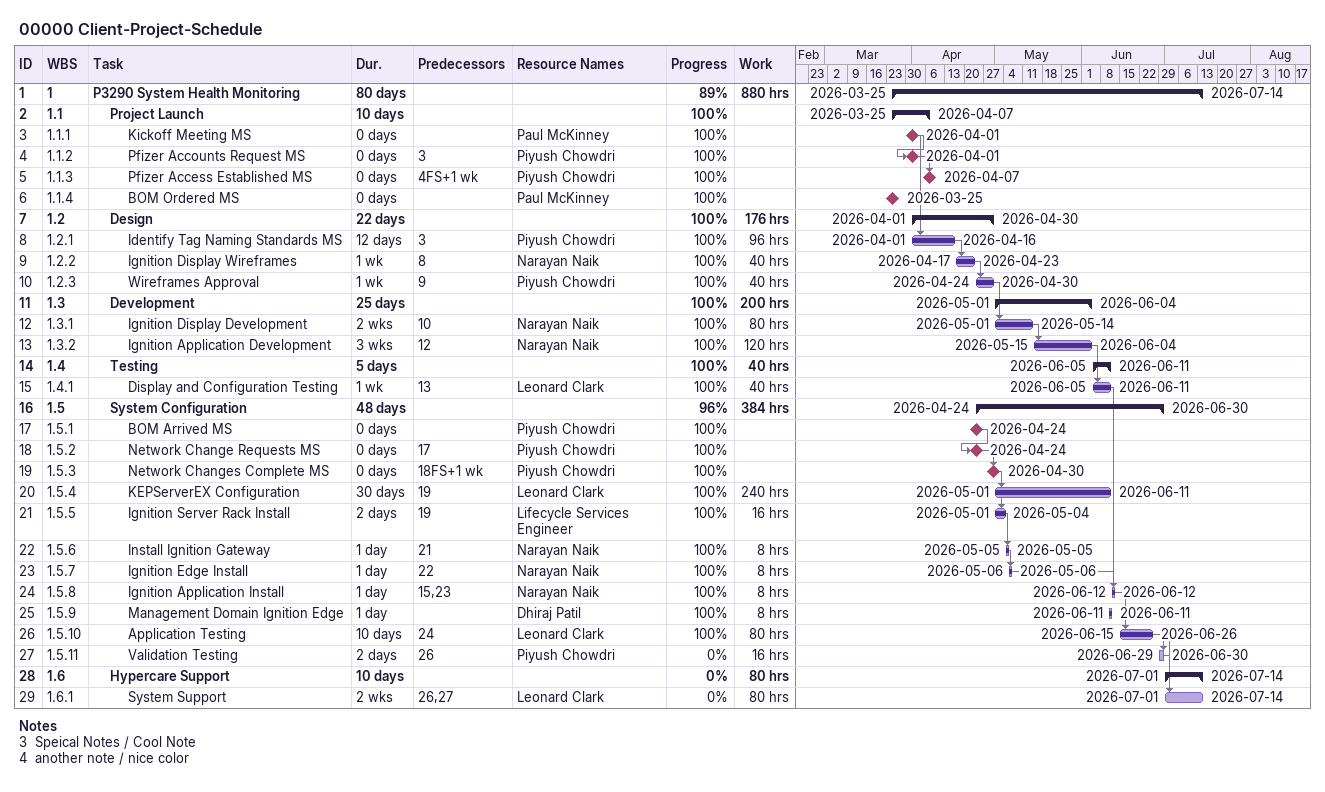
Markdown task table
00000 Client-Project-Schedule

| ID | WBS | Task | Duration | Start | Finish | Predecessors | Resources | % complete | Work (h) |
|---|---|---|---|---|---|---|---|---|---|
| 1 | 1 | **P3290 System Health Monitoring** | 80d | 2026-03-25 | 2026-07-14 |  |  | 89 | 880 |
| 2 | 1.1 | **Project Launch** | 10d | 2026-03-25 | 2026-04-07 |  |  | 100 |  |
| 3 | 1.1.1 | Kickoff Meeting MS | 0d | 2026-04-01 | 2026-04-01 |  | Paul McKinney | 100 |  |
| 4 | 1.1.2 | Pfizer Accounts Request MS | 0d | 2026-04-01 | 2026-04-01 | 3 | Piyush Chowdri | 100 |  |
| 5 | 1.1.3 | Pfizer Access Established MS | 0d | 2026-04-07 | 2026-04-07 | 4FS+1w | Piyush Chowdri | 100 |  |
| 6 | 1.1.4 | BOM Ordered MS | 0d | 2026-03-25 | 2026-03-25 |  | Paul McKinney | 100 |  |
| 7 | 1.2 | **Design** | 22d | 2026-04-01 | 2026-04-30 |  |  | 100 | 176 |
| 8 | 1.2.1 | Identify Tag Naming Standards MS | 12d | 2026-04-01 | 2026-04-16 | 3 | Piyush Chowdri | 100 | 96 |
| 9 | 1.2.2 | Ignition Display Wireframes | 1w | 2026-04-17 | 2026-04-23 | 8 | Narayan Naik | 100 | 40 |
| 10 | 1.2.3 | Wireframes Approval | 1w | 2026-04-24 | 2026-04-30 | 9 | Piyush Chowdri | 100 | 40 |
| 11 | 1.3 | **Development** | 25d | 2026-05-01 | 2026-06-04 |  |  | 100 | 200 |
| 12 | 1.3.1 | Ignition Display Development | 2w | 2026-05-01 | 2026-05-14 | 10 | Narayan Naik | 100 | 80 |
| 13 | 1.3.2 | Ignition Application Development | 3w | 2026-05-15 | 2026-06-04 | 12 | Narayan Naik | 100 | 120 |
| 14 | 1.4 | **Testing** | 5d | 2026-06-05 | 2026-06-11 |  |  | 100 | 40 |
| 15 | 1.4.1 | Display and Configuration Testing | 1w | 2026-06-05 | 2026-06-11 | 13 | Leonard Clark | 100 | 40 |
| 16 | 1.5 | **System Configuration** | 48d | 2026-04-24 | 2026-06-30 |  |  | 96 | 384 |
| 17 | 1.5.1 | BOM Arrived MS | 0d | 2026-04-24 | 2026-04-24 |  | Piyush Chowdri | 100 |  |
| 18 | 1.5.2 | Network Change Requests MS | 0d | 2026-04-24 | 2026-04-24 | 17 | Piyush Chowdri | 100 |  |
| 19 | 1.5.3 | Network Changes Complete MS | 0d | 2026-04-30 | 2026-04-30 | 18FS+1w | Piyush Chowdri | 100 |  |
| 20 | 1.5.4 | KEPServerEX Configuration | 30d | 2026-05-01 | 2026-06-11 | 19 | Leonard Clark | 100 | 240 |
| 21 | 1.5.5 | Ignition Server Rack Install | 2d | 2026-05-01 | 2026-05-04 | 19 | Lifecycle Services Engineer | 100 | 16 |
| 22 | 1.5.6 | Install Ignition Gateway | 1d | 2026-05-05 | 2026-05-05 | 21 | Narayan Naik | 100 | 8 |
| 23 | 1.5.7 | Ignition Edge Install | 1d | 2026-05-06 | 2026-05-06 | 22 | Narayan Naik | 100 | 8 |
| 24 | 1.5.8 | Ignition Application Install | 1d | 2026-06-12 | 2026-06-12 | 15, 23 | Narayan Naik | 100 | 8 |
| 25 | 1.5.9 | Management Domain Ignition Edge | 1d | 2026-06-11 | 2026-06-11 |  | Dhiraj Patil | 100 | 8 |
| 26 | 1.5.10 | Application Testing | 10d | 2026-06-15 | 2026-06-26 | 24 | Leonard Clark | 100 | 80 |
| 27 | 1.5.11 | Validation Testing | 2d | 2026-06-29 | 2026-06-30 | 26 | Piyush Chowdri | 0 | 16 |
| 28 | 1.6 | **Hypercare Support** | 10d | 2026-07-01 | 2026-07-14 |  |  | 0 | 80 |
| 29 | 1.6.1 | System Support | 2w | 2026-07-01 | 2026-07-14 | 26, 27 | Leonard Clark | 0 | 80 |

Notes
- 3: Speical Notes / Cool Note
- 4: another note / nice color
